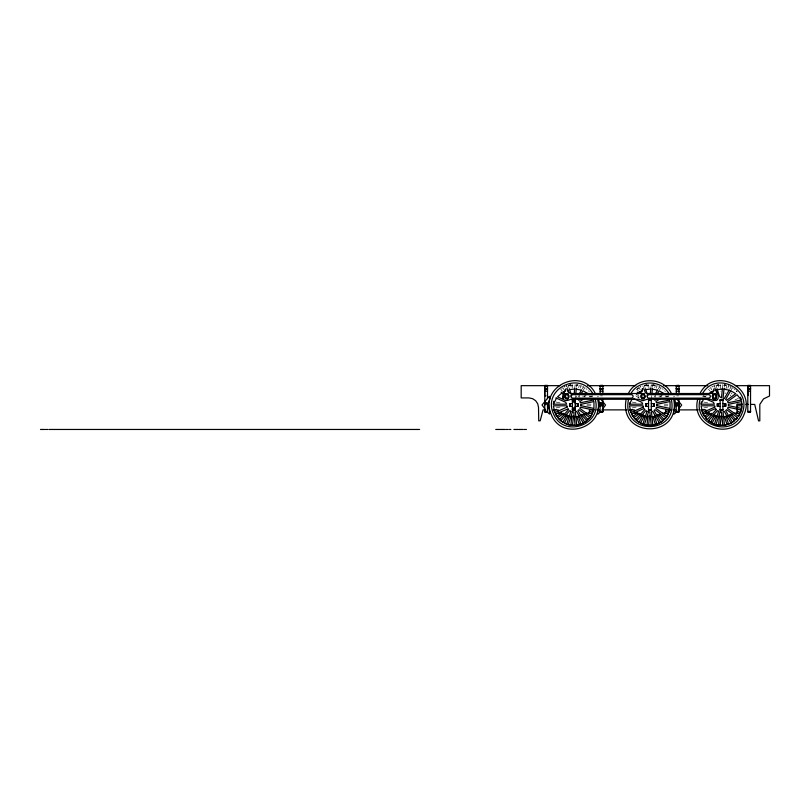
<?xml version="1.0" encoding="UTF-8"?>
<svg xmlns="http://www.w3.org/2000/svg" width="810" height="810" viewBox="0 0 810 810"><rect width="100%" height="100%" fill="white"/><g stroke="black" fill="none" stroke-linecap="round" stroke-linejoin="round"><path stroke-width="0.61" stroke-dasharray="4.05 3.04" d="M574.746 388.213L575.13 384.608M575.323 398.247L575.576 395.796M576.477 387.231L576.74 384.78L577.874 384.983M650.875 388.213L651.25 384.608M651.442 398.247L651.696 395.796M652.597 387.231L652.86 384.78L655.128 385.236M722.469 388.213L722.844 384.608M724.191 387.231L724.454 384.78L726.155 385.104M584.881 395.948L584.881 396.839M661.021 395.948L661.021 396.839M578.563 395.796L578.563 396.991M583.018 396.991L583.018 395.796M654.703 395.796L654.703 396.991M659.158 396.991L659.158 395.796M638.908 396.242L638.817 397.872M578.603 387.595L579.342 385.327M580.122 388.142L580.871 385.833L581.418 386.036M654.723 387.595L655.462 385.327M656.252 388.142L657.001 385.833M725.588 389.853L727.056 385.327M727.846 388.142L728.595 385.833L729.132 386.036M702.847 396.687L703.343 395.644M582.076 389.043L583.311 386.917L582.795 386.653M583.473 389.853L584.709 387.727L585.195 388.041M658.196 389.043L659.431 386.917L658.915 386.653M659.593 389.853L660.828 387.727L661.314 388.041M729.79 389.043L731.025 386.917L730.509 386.653M731.197 389.853L732.422 387.727L732.908 388.041M705.247 396.88L706.239 395.796M704.022 396.748L704.791 395.908M636.68 389.428L637.581 388.709M561.188 388.921L560.733 389.286L562.322 391.048M637.308 388.921L636.862 389.286L638.442 391.048M602.478 395.857L600.544 395.857M678.618 395.857L676.674 395.857M583.959 396.617L587.007 394.409M660.079 396.617L663.127 394.409M725.942 392.87L724.96 393.417M637.764 388.577L638.715 387.909M561.927 388.365L562.889 387.717L564.124 389.853M638.047 388.365L639.009 387.717L640.244 389.853M709.651 388.365L710.603 387.717L711.838 389.853M639.708 387.301L640.72 386.755M564.084 387.018L564.6 386.755M711.808 387.018L712.314 386.755M564.287 386.907L564.803 386.653M640.406 386.907L640.923 386.653M712.01 386.907L712.516 386.653M589.903 396.94L592.12 395.958M666.022 396.94L668.25 395.958M735.065 399.846L738.325 398.399M565.856 386.167L566.939 385.752M713.58 386.167L714.653 385.752M566.18 386.036L566.716 385.833L567.466 388.142M713.894 386.036L714.44 385.833L715.189 388.142M644.719 385.236L646.987 384.78L647.241 387.22M568.812 385.185L571.09 384.75M644.942 385.185L647.21 384.75M569.157 385.094L570.858 384.78L571.121 387.22M716.87 385.094L718.581 384.78L718.835 387.22M556.065 407.946L560.885 406.914M632.185 407.946L637.004 406.914M703.789 407.946L708.598 406.914M717.093 385.054L718.804 384.75M568.812 385.661L577.581 385.661M644.638 385.661L654.763 385.661M716.536 385.661L726.54 385.661M586.966 404.19L591.796 404.19M664.301 404.19L667.926 404.19M586.825 405.81L591.756 405.81M664.18 405.81L667.875 405.81M724.231 384.74L725.932 385.044M652.627 384.74L654.905 385.175M576.507 384.74L578.219 385.044M703.789 402.054L708.598 403.076M632.185 402.054L637.004 403.076M556.065 402.054L560.885 403.076M728.382 385.752L728.919 385.955M656.778 385.752L657.325 385.955M580.659 385.752L581.205 385.955M703.191 395.958L705.409 396.951M730.711 386.755L731.227 387.018M659.117 386.755L660.14 387.301M582.997 386.755L584.02 387.301M635.698 393.67L638.746 395.877M635.911 395.817L639.151 398.176M733.85 388.709L735.186 389.812M662.256 388.709L663.157 389.438M586.136 388.709L587.037 389.438M674.517 396.373L673.535 396.951M598.377 396.373L597.395 396.951M665.202 395.786L666.184 396.87M589.083 395.786L590.065 396.87M736.189 390.774L736.968 391.625M664.595 390.774L665.374 391.625M588.465 390.774L589.255 391.625M666.65 395.918L667.41 396.748M590.52 395.918L591.29 396.748M736.432 391.027L737.191 391.898M708.456 389.286L710.036 391.048M732.038 393.984L731.045 392.87M730.276 394.986L730.681 395.796M668.088 395.644L668.584 396.687M591.968 395.644L592.464 396.687M715.969 385.337L716.708 387.595M644.375 385.337L645.114 387.595M642.846 385.833L643.596 388.142M568.255 385.337L568.995 387.595M660.808 395.847L661.051 397.052M584.688 395.847L584.931 397.052M720.181 384.608L720.94 391.817M648.587 384.608L648.972 388.213M572.467 384.608L572.842 388.213M576.477 396.07L576.538 397.173M655.492 394.976L655.492 397.285M579.373 394.976L579.373 397.285"/><path stroke-width="1.21" d="M544.765 385.661L544.765 394.885L545.454 396.07M565.481 394.976L565.481 398.439L568.225 398.368M641.601 394.976L641.601 398.439L644.345 398.368M747.802 385.661L747.984 395.574M555.903 397.923L565.674 402.266L566.666 404.19L553.382 404.19L553.453 403.036M633.764 398.692L641.803 402.266L642.786 404.19L629.502 404.19L629.583 403.036M705.358 398.692L713.397 402.266L714.39 404.19L701.096 404.19L701.318 401.892M571.89 415.429L570.858 425.22L568.033 424.602M574.118 394.227L574.746 388.213M573.5 415.591L572.467 425.392L575.353 425.371M575.707 394.571L576.345 388.456M648.01 415.429L646.987 425.22L644.163 424.602M650.238 394.227L650.875 388.213M649.62 415.591L648.587 425.392L651.483 425.371M651.827 394.571L652.475 388.456M719.604 415.429L718.581 425.22L715.756 424.602M722.469 388.213L721.457 397.832L719.644 396.637L717.073 388.729M721.214 415.591L720.181 425.392L723.077 425.371M724.069 388.456L723.036 398.247L724.251 398.642L729.182 390.116M544.765 405.182L545.454 403.998M547.509 394.885L547.104 395.857M600.038 405.182L600.726 403.998M676.856 403.998L676.178 405.182L679.013 405.182M553.605 401.892L553.696 401.325M741.616 408.675L741.93 405.81L737.009 405.81M626.302 398.672C617.635 438.848 682.202 438.838 673.545 398.672M628.53 399.269C620.683 435.648 679.165 435.648 671.318 399.269M697.896 398.672C689.452 427.295 733.384 442.199 744.106 414.356C756.216 387.089 714.602 366.565 700.336 392.769M700.124 399.269C692.479 425.189 732.27 438.696 741.98 413.475C752.946 388.78 715.25 370.19 702.331 393.923M593.791 409.242L592.778 412.563L589.407 411.065M669.91 409.242L668.898 412.563L665.526 411.065M741.504 409.242L740.502 412.563L737.12 411.065M553.382 404.19L556.5 398.186M629.502 404.19L631.972 399.117M701.096 404.19L703.566 399.117M563.264 395.108L562.667 397.052L563.244 399.421L557.533 396.88L561.877 392.961M567.202 414.811L562.889 422.273L560.125 420.188M578.978 394.409L581.458 390.116M568.6 415.621L564.287 423.083L567.486 424.43M581.013 394.116L582.957 390.744L588.019 393.67M643.322 414.811L639.009 422.273L636.245 420.188M655.098 394.409L657.578 390.116M644.719 415.621L640.406 423.083L643.606 424.43M657.133 394.116L659.087 390.744L664.139 393.67M714.916 414.811L710.603 422.273L708.274 420.562M716.313 415.621L712.01 423.083L714.106 424.045M590.662 416.532L592.12 414.042L588.749 412.543M666.782 416.532L668.25 414.042L664.868 412.543M738.386 416.532L739.844 414.042L736.462 412.543M628.742 392.769C637.116 376.721 662.722 376.731 671.095 392.769M630.737 393.923C638.331 379.394 661.507 379.394 669.101 393.923M589.984 417.474L588.06 419.631L583.119 414.143M666.103 417.474L664.18 419.631L659.239 414.143M602.782 408.726L605.546 405.051L600.726 399.188M676.279 403.329L679.013 403.218L676.279 403.107L676.178 412.017C669.85 420.137 677.98 401.568 674.396 399.624M737.343 417.93L735.774 419.631L730.833 414.143M568.225 398.226C570.817 396.394 567.344 392.435 565.188 394.764C561.31 398.621 572.235 399.381 565.481 398.277M641.55 394.561C638.958 396.394 642.431 400.353 644.588 398.024C648.466 394.136 637.47 393.437 644.345 394.47M636.437 394.136L637.996 392.961M708.031 394.136L709.59 392.961M561.786 412.725L556.804 416.35L555.376 413.839M580.912 398.834L578.887 400.312L577.935 399.451M563.73 413.313L557.756 417.656L559.7 419.793M583.818 398.722L579.838 401.618L580.355 402.783L593.598 399.968L593.284 398.854M637.905 412.725L632.924 416.35L631.496 413.839M657.042 398.834L655.006 400.312L654.055 399.451M639.849 413.313L633.876 417.656L635.82 419.793M659.937 398.722L655.958 401.618L656.475 402.783L669.728 399.968L669.404 398.854M709.499 412.725L704.518 416.35L702.847 413.313M711.443 413.313L705.469 417.656L707.413 419.793M584.516 422.395L586.865 420.714L581.094 414.305M660.636 422.395L662.985 420.714L657.214 414.305M732.23 422.395L734.579 420.714L729.638 415.226M563.254 392.091L565.603 390.896M639.384 392.091L642.533 390.572M710.977 392.091L714.137 390.572M583.514 422.982L580.871 424.167L578.208 415.975M659.634 422.982L657.001 424.167L654.338 415.975M731.227 422.982L728.595 424.167L725.932 415.975M567.243 390.268L568.073 389.995L569.025 392.941M556.399 409.526L553.989 410.032L554.901 412.776M632.529 409.526L630.119 410.032L631.02 412.776M741.322 399.968L728.068 402.783L727.552 401.618L737.019 394.733L741.322 399.968L741.008 398.854M704.123 409.526L701.713 410.032L702.624 412.776M569.643 389.59L574.665 389.063M645.762 389.59L650.784 389.063M717.356 389.59L722.378 389.063M576.507 425.25L579.342 424.663L576.679 416.472M652.627 425.25L655.462 424.663L652.799 416.472M723.654 425.321L727.056 424.663L724.393 416.472M544.765 385.438L547.509 385.459L547.509 398.642M600.139 385.438L602.873 385.438M679.013 385.438L676.279 385.479L676.279 393.731M750.536 411.895L747.802 411.966L747.802 385.459L750.536 385.438M547.509 385.56L544.765 385.56L544.765 402.692M600.139 385.611L602.873 385.509L602.873 393.731M676.279 385.611L679.013 385.509L679.013 393.731M747.802 385.509L750.536 385.611M560.034 385.661L521.184 385.661L521.184 397.923L529.021 397.923L532.626 398.682L535.683 400.748L537.749 403.805L538.508 407.41L538.741 420.866L540.179 420.785L543.064 409.88L545.596 409.88M587.604 385.661L635.779 385.661M663.623 385.661L707.778 385.661M735.288 385.661L769.5 385.661L769.5 396.029L763.506 398.905L759.81 404.423L759.81 420.866L758.545 420.866L754.728 404.423L750.941 404.423M544.765 385.935L547.509 385.935M600.139 385.935L602.873 385.864M676.279 385.864L679.013 385.864M747.802 385.935L750.536 385.864M544.765 386.016L547.509 386.016M600.139 386.016L602.873 386.016M676.279 386.016L679.013 386.016M747.802 386.016L750.536 386.016M544.765 388.517L547.509 388.517M602.873 388.517L600.139 388.83M676.279 388.517L679.013 388.517M750.536 388.517L747.802 388.517L750.536 388.689M544.765 388.628L547.509 388.689L544.765 388.83M679.013 388.689L676.279 388.628L679.013 388.79M747.802 388.79L750.536 388.83M544.765 388.962L547.509 388.921M600.139 388.881L602.873 388.992L600.139 389.043M679.013 388.881L676.279 389.023L679.013 389.043M747.802 388.962L750.536 388.881M544.765 389.043L547.509 389.043M747.802 389.043L750.536 389.043M544.765 391.159L547.509 391.169M600.139 391.21L602.873 391.2M676.279 391.2L679.013 391.2M747.802 391.159L750.536 391.2M565.481 394.186L568.225 394.116L568.225 398.733L565.481 398.722L565.481 394.116M565.481 394.338L568.225 394.288M641.601 394.338L644.345 394.288M713.195 394.399L715.939 394.288L713.195 394.116L713.195 398.733L715.939 398.652L715.939 394.116M568.225 394.47L565.481 394.561L568.225 394.693M713.195 394.47L715.939 394.541M641.601 394.693L644.345 394.612M713.195 394.693L715.939 394.612M641.601 398.277L644.345 398.156M713.195 398.277L715.939 398.297M713.195 398.439L715.939 398.368M565.481 398.5L568.225 398.611M641.601 398.5L644.345 398.56M713.195 398.611L715.939 398.5M572.427 399.826L575.171 399.826L575.171 410.174L572.427 410.184L572.427 399.826L575.171 399.927M648.547 399.887L651.291 399.978M713.195 399.887L715.939 399.887M720.141 399.927L722.885 399.887M572.427 400.16L575.171 400.1M648.547 400.029L651.291 400.029M720.141 400.16L722.885 400.029M572.427 400.312L575.171 400.231M648.547 400.312L651.291 400.231M720.141 400.312L722.885 400.231M572.427 400.383L575.171 400.383M648.547 400.383L651.291 400.383M720.141 400.383L722.885 400.383M572.427 401.254L575.171 401.254M572.427 402.114L575.171 402.114M600.139 403.177L602.873 403.117L602.873 411.946L600.139 411.966M544.765 403.218L547.509 403.329M600.139 403.329L602.873 403.269M544.765 403.39L547.509 403.532M600.139 403.532L602.873 403.39M676.279 403.532L679.013 403.39M544.765 403.674L547.509 403.603M572.427 403.633L569.562 403.633L569.562 406.367L572.427 406.367M575.171 403.633L578.036 403.633L578.056 406.367L575.171 406.367M600.139 403.674L602.873 403.603M648.547 403.633L645.681 403.633L645.661 406.367L648.547 406.367M651.291 403.633L654.156 403.633L654.095 406.367M676.279 403.603L679.013 403.674M720.141 403.633L717.285 403.633L717.265 406.367L720.141 406.367M722.885 403.633L725.75 403.633L725.77 406.367L722.885 406.367M737.1 404.19L741.93 404.19L741.899 403.613M742.112 404.423L737.059 404.423L737.059 413.14L734.174 413.14M745.888 404.423L748.42 404.423M600.139 404.828L602.873 404.828M676.279 404.828L679.013 404.828M600.139 405.182L602.873 405.182L602.377 404.22M600.139 405.516L602.873 405.516M676.279 405.516L679.013 405.516M600.139 405.8L602.873 405.8M676.279 405.8L679.013 405.8M651.291 406.367L654.156 406.367M572.427 407.886L575.171 407.886M572.427 408.746L575.171 408.746M572.427 409.617L575.171 409.617M648.547 409.617L651.291 409.617M720.141 409.617L722.885 409.617M572.427 409.688L575.171 409.759M648.547 409.688L651.291 409.688M720.141 409.759L722.885 409.688M553.189 409.88L558.242 409.88L558.242 412.057M572.427 409.83L575.171 409.9M594.398 409.88L589.396 409.88L589.396 413.14L586.521 413.14M596.899 409.88L599.4 409.88M601.891 409.88L626.879 409.88M629.38 409.88L634.382 409.88L634.382 413.14L637.267 413.14L637.267 414.001L639.576 414.001L639.576 414.872L641.874 414.872L641.874 415.733L644.183 415.733L644.183 416.593L655.736 416.593L655.736 415.733M651.291 409.9L648.547 409.9L651.291 410.113M670.579 409.88L665.537 409.88L665.537 413.14L662.651 413.14M673.11 409.88L675.631 409.88M678.152 409.88L698.331 409.88M700.852 409.88L705.905 409.88L705.905 412.057M720.141 409.9L722.885 409.83M572.427 409.961L575.171 410.022M720.141 410.073L722.885 409.961M544.765 411.47L547.509 411.389M600.139 411.389L602.873 411.47M676.279 411.389L679.013 411.47M747.802 411.47L750.536 411.389M544.765 411.541L547.509 411.612M600.139 411.541L602.873 411.612M676.279 411.612L679.013 411.541M747.802 411.541L750.536 411.612M544.765 411.804L547.509 411.683M600.139 411.683L602.873 411.743M676.279 411.743L679.013 411.804M747.802 411.804L750.536 411.683M547.509 411.925L544.765 411.966L544.765 403.096L547.509 403.147L547.509 412.017C552.663 418.527 547.854 407.41 548.593 405.192C547.044 403.066 552.228 396.404 549.16 396.373L542.022 404.99L544.765 408.726M676.279 411.966L679.013 411.966L679.013 403.096M558.242 413.14L561.128 413.14L561.128 414.001L565.745 414.872L565.745 415.733L568.053 415.733L568.053 416.593L579.596 416.593L579.596 415.733M705.905 413.14L708.79 413.14L708.79 414.001L711.099 414.001L711.099 414.872M586.521 414.001L581.904 414.872L581.904 415.733M40.5 429.462L44.56 429.462M45.512 429.462L46.443 429.462M47.203 429.462L48.144 429.462M49.278 429.462L419.62 429.462M495.75 429.462L500.013 429.462M500.55 429.462L504.691 429.462M505.703 429.462L506.625 429.462M507.394 429.462L508.326 429.462M509.47 429.462L510.847 429.462M513.904 429.462L518.046 429.462M518.643 429.462L522.784 429.462M523.797 429.462L524.728 429.462M525.487 429.462L526.419 429.462M723.998 389.134L729.142 390.177M652.404 389.134L657.548 390.177M576.274 389.134L581.428 390.177M710.826 391.929L712.415 393.69M639.232 391.929L640.821 393.69M637.247 392.131L638.827 393.893M563.112 391.929L564.702 393.69M561.117 392.131L563.497 394.774M676.866 399.188L681.686 405.051L678.912 408.726L678.517 404.22M547.104 404.22L547.509 405.182M568.134 408.979L568.6 409.566L559.538 419.631L555.478 414.042L568.073 408.898M594.975 392.769C580.719 366.565 539.096 387.099 551.205 414.366C561.927 442.199 605.86 427.285 597.426 398.672M592.981 393.923C580.061 370.19 542.366 388.78 553.331 413.475C563.041 438.696 602.842 425.189 595.188 399.269M669.121 399.006L669.728 399.968M593.001 399.006L593.598 399.968M740.411 397.224L740.826 398.307M715.787 389.995L716.749 392.941M645.479 388.729L647.322 394.379M569.359 388.729L571.192 394.379M598.256 399.624C601.85 401.568 593.71 420.137 600.038 412.017L600.139 403.096M750.536 385.459L750.536 411.946M731.865 414.001L731.865 414.872L729.567 414.872L729.567 415.733L727.258 415.733L727.258 416.593L715.706 416.593L715.706 415.733L713.397 415.733L713.397 414.872M725.649 406.367L725.598 403.633L725.416 406.367M725.345 403.633L725.264 406.367L725.193 403.633M717.842 403.633L717.842 406.367M717.761 403.633L717.771 406.367M717.619 403.633L717.549 406.367M717.336 403.633L717.427 406.367M679.013 398.642L679.013 402.692M660.342 414.001L660.342 414.872L658.044 414.872L658.044 415.733M653.883 403.633L654.004 406.367M653.822 403.633L653.751 406.367L653.67 403.633M646.096 403.633L646.167 406.367M645.955 403.633L646.026 406.367M645.783 403.633L645.894 406.367M602.873 398.642L602.873 402.692M600.139 385.459L600.139 393.731M577.824 406.367L577.763 403.633L577.621 406.367M577.479 403.633L577.55 406.367M570.119 403.633L570.048 406.367M569.896 403.633L569.967 406.367M569.713 403.633L569.774 406.367M642.32 388.921L641.854 391.837L638.827 393.508L570.817 393.508L567.921 391.837L567.456 388.921L565.785 388.921C562.778 394.632 560.135 404.008 570.949 399.279L638.827 399.279L642.958 400.717L647.089 399.279L710.35 399.279C721.021 404.008 718.672 394.642 715.513 388.921L713.843 388.921L713.377 391.837L710.35 393.508L646.957 393.508L645.398 392.82L643.99 388.921L642.32 388.921M580.719 405L580.689 405.638L593.943 408.453L593.943 401.547L580.689 404.362L580.719 405M656.839 405L656.809 405.638L670.062 408.453L670.062 401.547L656.809 404.362L656.839 405M728.433 405L728.403 405.638L741.656 408.453L741.656 401.547L728.403 404.362L728.433 405M712.192 396.09C716.617 405.658 718.946 388 712.192 396.09M570.918 395.948L571.364 397.619L572.589 398.125L631.425 398.125C633.643 398.206 633.643 394.581 631.425 394.662L572.589 394.662L570.918 395.948M647.058 395.948L647.504 397.619L648.729 398.125L708.71 398.125C710.937 398.206 710.937 394.581 708.71 394.662L648.729 394.662L647.058 395.948M593.598 410.032L590.794 416.35L579.838 408.392L580.355 407.217L593.598 410.032M669.728 410.032L666.913 416.35L655.958 408.392L656.475 407.217L669.728 410.032M741.322 410.032L738.507 416.35L727.552 408.392L728.068 407.217L741.322 410.032M570.908 411.288L566.716 424.167L560.733 420.714L569.794 410.65L570.908 411.288M572.437 411.794L568.255 424.673L575.13 425.392L573.713 411.925L572.437 411.794M647.028 411.288L642.846 424.167L636.862 420.714L645.924 410.65L647.028 411.288M648.567 411.794L644.375 424.673L651.25 425.392L649.833 411.925L648.567 411.794M718.622 411.288L714.44 424.167L708.456 420.714L717.518 410.65L718.622 411.288M720.161 411.794L715.969 424.673L722.844 425.392L721.426 411.925L720.161 411.794M730.681 390.744L725.649 399.451L726.6 400.312L735.743 393.67L730.681 390.744M589.842 417.656L584.709 422.283L577.935 410.548L578.887 409.698L589.842 417.656M665.962 417.656L660.828 422.283L654.055 410.548L655.006 409.698L665.962 417.656M737.556 417.656L732.422 422.283L725.649 410.548L726.6 409.698L737.556 417.656M644.719 409.566L635.658 419.631L631.597 414.042L643.97 408.534L644.719 409.566M716.313 409.566L707.251 419.631L703.191 414.042L715.564 408.534L716.313 409.566M583.311 423.093L576.74 425.22L575.323 411.753L576.538 411.358L583.311 423.093M659.431 423.093L652.86 425.22L651.442 411.753L652.658 411.358L659.431 423.093M731.025 423.093L724.454 425.22L723.036 411.753L724.251 411.358L731.025 423.093M567.192 407.055L554.82 412.574L553.382 405.81L566.919 405.81L567.192 407.055M643.312 407.055L630.939 412.574L629.502 405.81L643.049 405.81L643.312 407.055M714.906 407.055L702.533 412.574L701.096 405.81L714.643 405.81L714.906 407.055M644.345 394.156L641.601 394.116L641.601 398.733L644.345 398.652L644.345 394.116M651.291 399.826L648.547 399.826L648.547 410.174L651.291 410.143L651.291 399.826M722.885 399.826L720.141 399.816L720.141 410.174L722.885 410.174L722.885 399.826"/></g></svg>
